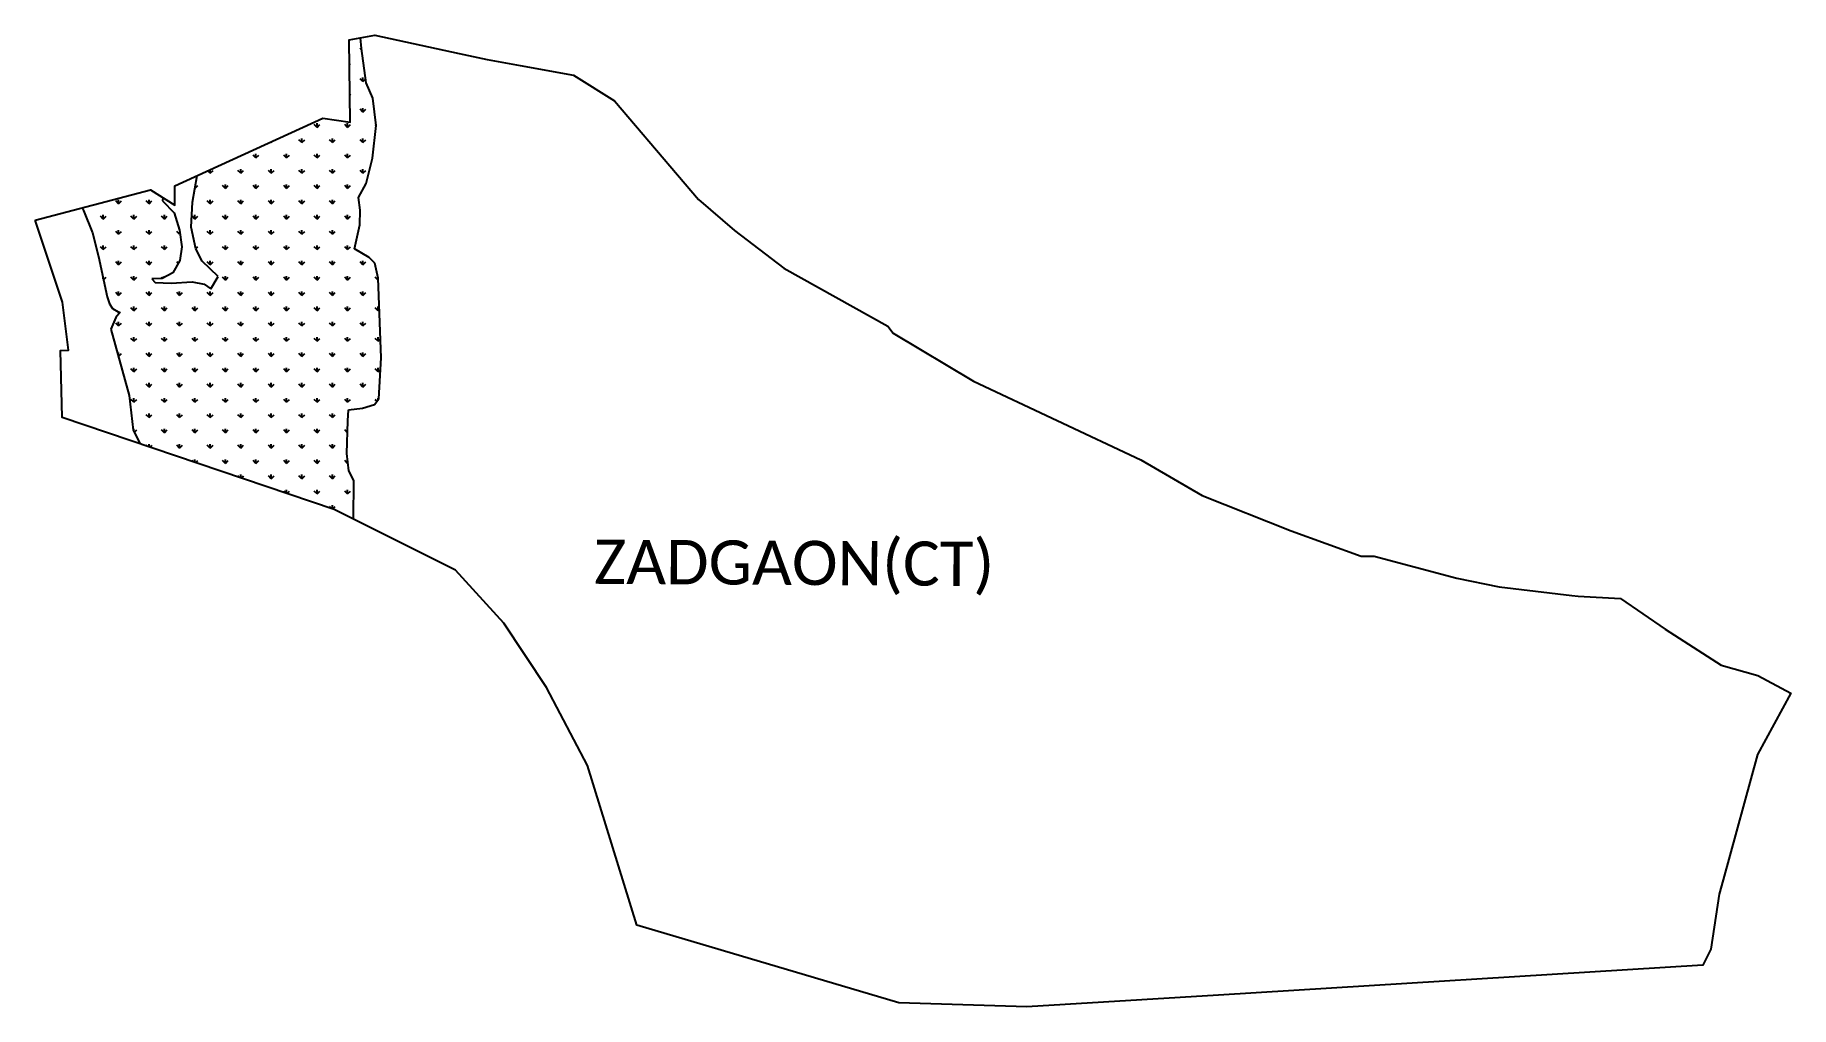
# Model space of a CAD drawing. Header units: metres. Extents: x 317346 to 321476, y 1879798 to 1882083.
import ezdxf

# ---------------------------------------------------------------- set-up
doc = ezdxf.new("R2010")
doc.units = ezdxf.units.M
doc.layers.add('MANGROOVES', color=112, linetype='Continuous')
doc.layers.add('VILLAGE NAME', color=250, linetype='Continuous')
doc.styles.get("Standard").update_dxf_attribs({"font": 'simplex.shx'})

msp = doc.modelspace()

# ---------------------------------------------------------------- linework, layer by layer
at = {"color": 3, "flags": 128}
msp.add_lwpolyline([(317345.5, 1881648.3), (317617.3, 1881719.4), (317674, 1881683.5), (317674.4, 1881729.2), (318022.4, 1881887.9), (318086.3, 1881878.8), (318084, 1882072.6), (318144.8, 1882083.5), (318343, 1882040.1), (318409.2, 1882026.5), (318486.7, 1882012.3), (318612, 1881989.3), (318708.6, 1881929), (318906, 1881697), (318990.8, 1881623.8), (319106.9, 1881535.5), (319351, 1881399.3), (319363.9, 1881382.3), (319552.6, 1881269.7), (319946.3, 1881084.4), (320091, 1881000.8), (320300, 1880917.9), (320464.9, 1880858.5), (320495.4, 1880857.9), (320690, 1880806.8), (320789.2, 1880785.7), (320960.7, 1880765.5), (320975.3, 1880763.8), (321075.1, 1880758.9), (321179.9, 1880686.2), (321311.4, 1880601.7), (321398, 1880577.8), (321475.6, 1880535.8), (321397.4, 1880392.1), (321316.3, 1880097.1), (321307, 1880063.5), (321287.5, 1879933.7), (321268.2, 1879896), (320129.4, 1879826), (319678.6, 1879798.2), (319377.4, 1879808), (318761, 1879990.7), (318644.7, 1880366), (318548.8, 1880549.1), (318448.2, 1880700.4), (318334.5, 1880825.1), (318048.7, 1880968.1), (317408.9, 1881184.4), (317405.4, 1881342), (317424, 1881343), (317409.9, 1881455.6), (317345.5, 1881648.3)], dxfattribs=at)
at = {"layer": 'MANGROOVES'}
for p, q in [((318113.1, 1882052.2), (318110.7, 1882077.4)), ((318124.5, 1881971.5), (318113.1, 1882052.2)), ((318140.3, 1881935.1), (318124.5, 1881971.5)), ((318147.8, 1881870.6), (318140.3, 1881935.1)), ((318139.1, 1881794.1), (318147.8, 1881870.6)), ((318124.4, 1881734.3), (318139.1, 1881794.1)), ((317715.8, 1881690.5), (317726.6, 1881753)), ((318106, 1881701.8), (318124.4, 1881734.3)), ((317456, 1881677.2), (317459.5, 1881670.9)), ((317459.5, 1881670.9), (317480.8, 1881618.8)), ((317645.9, 1881701.2), (317645.2, 1881693.5)), ((317645.2, 1881693.5), (317672.8, 1881665.2)), ((317672.8, 1881665.2), (317684.8, 1881624.9)), ((317712.3, 1881631.5), (317715.8, 1881690.5)), ((318109.8, 1881672.2), (318106, 1881701.8)), ((318109.5, 1881637.3), (318109.8, 1881672.2)), ((317684.8, 1881624.9), (317690.9, 1881585.4)), ((317723.9, 1881581.3), (317712.3, 1881631.5)), ((318096.9, 1881581), (318109.5, 1881637.3)), ((317480.8, 1881618.8), (317494.6, 1881563.2)), ((317690.9, 1881585.4), (317685.9, 1881553.4)), ((317738.6, 1881552), (317723.9, 1881581.3)), ((318131, 1881560.6), (318096.9, 1881581)), ((317494.6, 1881563.2), (317514.9, 1881468.3)), ((317685.9, 1881553.4), (317669.4, 1881524.8)), ((317776, 1881515.8), (317738.6, 1881552)), ((318144.5, 1881547.2), (318131, 1881560.6)), ((318152.7, 1881512), (318144.5, 1881547.2)), ((317644.4, 1881510.9), (317620.4, 1881510.7)), ((317620.4, 1881510.7), (317628.1, 1881501.6)), ((317628.1, 1881501.6), (317665.7, 1881500)), ((317669.4, 1881524.8), (317644.4, 1881510.9)), ((317665.7, 1881500), (317714.6, 1881503)), ((317714.6, 1881503), (317743.3, 1881497.6)), ((317758.6, 1881487.2), (317776, 1881515.8)), ((318159.5, 1881324.4), (318152.7, 1881512)), ((317514.9, 1881468.3), (317520.3, 1881451.9)), ((317743.3, 1881497.6), (317758.6, 1881487.2)), ((317520.3, 1881451.9), (317527.8, 1881440.5)), ((317527.8, 1881440.5), (317541.1, 1881432.5)), ((317535.7, 1881419.2), (317528.6, 1881402.8)), ((317545.5, 1881431.8), (317535.7, 1881419.2)), ((317541.1, 1881432.5), (317545.5, 1881431.8)), ((317528.6, 1881402.8), (317523.9, 1881392.3)), ((317523.9, 1881392.3), (317567, 1881235.9)), ((318154.2, 1881227.9), (318159.5, 1881324.4)), ((317567, 1881235.9), (317576.5, 1881154.6)), ((318115.5, 1881206.3), (318143.7, 1881214.8)), ((318143.7, 1881214.8), (318154.2, 1881227.9)), ((318079.1, 1881099.3), (318080.9, 1881176.5)), ((318080.9, 1881176.5), (318082.3, 1881202.1)), ((318082.3, 1881202.1), (318115.5, 1881206.3)), ((317576.5, 1881154.6), (317593, 1881122.2)), ((318083.8, 1881058.5), (318079.1, 1881099.3)), ((318095.6, 1881036), (318083.8, 1881058.5)), ((318094.2, 1880945.4), (318095.6, 1881036))]:
    msp.add_line(p, q, dxfattribs=at)
at = {"layer": 'MANGROOVES', "linetype": 'Continuous'}
for p, q in [((318113.5, 1882049.2), (318109.9, 1882052.9)), ((318084.7, 1882014.3), (318087.4, 1882017)), ((318116.6, 1881974.3), (318109.9, 1881981)), ((318116.6, 1881974.3), (318116.6, 1881983.8)), ((318116.6, 1881974.3), (318123.2, 1881980.9)), ((318085.6, 1881943.3), (318087.4, 1881945.1)), ((318116.6, 1881902.5), (318116.6, 1881912)), ((318008.8, 1881866.6), (318002.1, 1881873.3)), ((318008.8, 1881866.6), (318008.8, 1881876.1)), ((318008.8, 1881866.6), (318015.6, 1881873.3)), ((318080.7, 1881866.6), (318073.9, 1881873.3)), ((318080.7, 1881866.6), (318080.7, 1881876.1)), ((318080.7, 1881866.6), (318087.4, 1881873.3)), ((318116.6, 1881902.5), (318109.9, 1881909.2)), ((318116.6, 1881902.5), (318123.3, 1881909.2)), ((318147.7, 1881871.4), (318145.8, 1881873.3)), ((317901.1, 1881830.6), (317899.7, 1881832)), ((317901.1, 1881830.6), (317904.6, 1881834.2)), ((317901.1, 1881830.6), (317901.1, 1881832.6)), ((317972.9, 1881830.6), (317966.2, 1881837.4)), ((317972.9, 1881830.6), (317972.9, 1881840.2)), ((317972.9, 1881830.6), (317979.6, 1881837.4)), ((318044.8, 1881830.6), (318038, 1881837.4)), ((318044.8, 1881830.6), (318044.8, 1881840.2)), ((318044.8, 1881830.6), (318051.5, 1881837.4)), ((318116.6, 1881830.6), (318109.9, 1881837.4)), ((318116.6, 1881830.6), (318116.6, 1881840.2)), ((318116.6, 1881830.6), (318123.3, 1881837.4)), ((317865.1, 1881794.7), (317858.4, 1881801.4)), ((317865.1, 1881794.7), (317865.1, 1881804.2)), ((317865.1, 1881794.7), (317871.9, 1881801.4)), ((317937, 1881794.7), (317930.3, 1881801.4)), ((317937, 1881794.7), (317937, 1881804.2)), ((317937, 1881794.7), (317943.7, 1881801.4)), ((318008.8, 1881794.7), (318002.1, 1881801.4)), ((318008.8, 1881794.7), (318008.8, 1881804.2)), ((318008.8, 1881794.7), (318015.6, 1881801.4)), ((318080.7, 1881794.7), (318073.9, 1881801.4)), ((318080.7, 1881794.7), (318080.7, 1881804.2)), ((318080.7, 1881794.7), (318087.4, 1881801.4)), ((317757.4, 1881758.8), (317751.7, 1881764.5)), ((317757.4, 1881758.8), (317757.4, 1881767)), ((317757.4, 1881758.8), (317764.1, 1881765.5)), ((317829.2, 1881758.8), (317822.5, 1881765.5)), ((317829.2, 1881758.8), (317829.2, 1881768.3)), ((317829.2, 1881758.8), (317836, 1881765.5)), ((317901.1, 1881758.8), (317894.3, 1881765.5)), ((317901.1, 1881758.8), (317901.1, 1881768.3)), ((317901.1, 1881758.8), (317907.8, 1881765.5)), ((317972.9, 1881758.8), (317966.2, 1881765.5)), ((317972.9, 1881758.8), (317972.9, 1881768.3)), ((317972.9, 1881758.8), (317979.6, 1881765.5)), ((318044.8, 1881758.8), (318038, 1881765.5)), ((318044.8, 1881758.8), (318044.8, 1881768.3)), ((318044.8, 1881758.8), (318051.5, 1881765.5)), ((318116.6, 1881758.8), (318109.9, 1881765.5)), ((318116.6, 1881758.8), (318116.6, 1881768.3)), ((318116.6, 1881758.8), (318123.3, 1881765.5)), ((317721.5, 1881722.9), (317721.4, 1881722.9)), ((317721.5, 1881722.9), (317728.2, 1881729.6)), ((317721.5, 1881722.9), (317721.5, 1881723.3)), ((317793.3, 1881722.9), (317786.6, 1881729.6)), ((317793.3, 1881722.9), (317793.3, 1881732.4)), ((317793.3, 1881722.9), (317800, 1881729.6)), ((317865.1, 1881722.9), (317858.4, 1881729.6)), ((317865.1, 1881722.9), (317865.1, 1881732.4)), ((317865.1, 1881722.9), (317871.9, 1881729.6)), ((317937, 1881722.9), (317930.3, 1881729.6)), ((317937, 1881722.9), (317937, 1881732.4)), ((317937, 1881722.9), (317943.7, 1881729.6)), ((318008.8, 1881722.9), (318002.1, 1881729.6)), ((318008.8, 1881722.9), (318008.8, 1881732.4)), ((318008.8, 1881722.9), (318015.6, 1881729.6)), ((318080.7, 1881722.9), (318073.9, 1881729.6)), ((318080.7, 1881722.9), (318080.7, 1881732.4)), ((318080.7, 1881722.9), (318087.4, 1881729.6)), ((317541.9, 1881686.9), (317535.1, 1881693.7)), ((317541.9, 1881686.9), (317541.9, 1881696.5)), ((317541.9, 1881686.9), (317548.6, 1881693.7)), ((317613.7, 1881686.9), (317607, 1881693.7)), ((317613.7, 1881686.9), (317613.7, 1881696.5)), ((317613.7, 1881686.9), (317620.4, 1881693.7)), ((317757.4, 1881686.9), (317750.6, 1881693.7)), ((317757.4, 1881686.9), (317757.4, 1881696.5)), ((317757.4, 1881686.9), (317764.1, 1881693.7)), ((317829.2, 1881686.9), (317822.5, 1881693.7)), ((317829.2, 1881686.9), (317829.2, 1881696.5)), ((317829.2, 1881686.9), (317836, 1881693.7)), ((317901.1, 1881686.9), (317894.3, 1881693.7)), ((317901.1, 1881686.9), (317901.1, 1881696.5)), ((317901.1, 1881686.9), (317907.8, 1881693.7)), ((317972.9, 1881686.9), (317966.2, 1881693.7)), ((317972.9, 1881686.9), (317972.9, 1881696.5)), ((317972.9, 1881686.9), (317979.6, 1881693.7)), ((318044.8, 1881686.9), (318038, 1881693.7)), ((318044.8, 1881686.9), (318044.8, 1881696.5)), ((318044.8, 1881686.9), (318051.5, 1881693.7)), ((317505.9, 1881651), (317499.2, 1881657.8)), ((317505.9, 1881651), (317505.9, 1881660.6)), ((317505.9, 1881651), (317512.7, 1881657.8)), ((317541.9, 1881615.1), (317541.9, 1881624.6)), ((317577.8, 1881651), (317571, 1881657.8)), ((317577.8, 1881651), (317577.8, 1881660.6)), ((317577.8, 1881651), (317584.5, 1881657.8)), ((317613.7, 1881615.1), (317613.7, 1881624.6)), ((317649.6, 1881651), (317642.9, 1881657.8)), ((317649.6, 1881651), (317649.6, 1881660.6)), ((317649.6, 1881651), (317656.4, 1881657.8)), ((317721.5, 1881651), (317714.7, 1881657.8)), ((317721.5, 1881651), (317721.5, 1881660.6)), ((317721.5, 1881651), (317728.2, 1881657.8)), ((317757.4, 1881615.1), (317757.4, 1881624.6)), ((317793.3, 1881651), (317786.6, 1881657.8)), ((317793.3, 1881651), (317793.3, 1881660.6)), ((317793.3, 1881651), (317800, 1881657.8)), ((317829.2, 1881615.1), (317829.2, 1881624.6)), ((317865.1, 1881651), (317858.4, 1881657.8)), ((317865.1, 1881651), (317865.1, 1881660.6)), ((317865.1, 1881651), (317871.9, 1881657.8)), ((317901.1, 1881615.1), (317901.1, 1881624.6)), ((317937, 1881651), (317930.3, 1881657.8)), ((317937, 1881651), (317937, 1881660.6)), ((317937, 1881651), (317943.7, 1881657.8)), ((317972.9, 1881615.1), (317972.9, 1881624.6)), ((318008.8, 1881651), (318002.1, 1881657.8)), ((318008.8, 1881651), (318008.8, 1881660.6)), ((318008.8, 1881651), (318015.6, 1881657.8)), ((318044.8, 1881615.1), (318044.8, 1881624.6)), ((318080.7, 1881651), (318073.9, 1881657.8)), ((318080.7, 1881651), (318080.7, 1881660.6)), ((318080.7, 1881651), (318087.4, 1881657.8)), ((317505.9, 1881579.2), (317499.2, 1881585.9)), ((317505.9, 1881579.2), (317505.9, 1881588.7)), ((317505.9, 1881579.2), (317512.7, 1881585.9)), ((317541.9, 1881615.1), (317535.1, 1881621.8)), ((317541.9, 1881615.1), (317548.6, 1881621.8)), ((317577.8, 1881579.2), (317571, 1881585.9)), ((317577.8, 1881579.2), (317577.8, 1881588.7)), ((317577.8, 1881579.2), (317584.5, 1881585.9)), ((317613.7, 1881615.1), (317607, 1881621.8)), ((317613.7, 1881615.1), (317620.4, 1881621.8)), ((317649.6, 1881579.2), (317642.9, 1881585.9)), ((317649.6, 1881579.2), (317649.6, 1881588.7)), ((317649.6, 1881579.2), (317656.4, 1881585.9)), ((317685.5, 1881615.1), (317678.8, 1881621.8)), ((317685.5, 1881615.1), (317685.5, 1881620.2)), ((317685.5, 1881615.1), (317686.2, 1881615.8)), ((317723.8, 1881581.5), (317728.2, 1881585.9)), ((317757.4, 1881615.1), (317750.6, 1881621.8)), ((317757.4, 1881615.1), (317764.1, 1881621.8)), ((317793.3, 1881579.2), (317786.6, 1881585.9)), ((317793.3, 1881579.2), (317793.3, 1881588.7)), ((317793.3, 1881579.2), (317800, 1881585.9)), ((317829.2, 1881615.1), (317822.5, 1881621.8)), ((317829.2, 1881615.1), (317836, 1881621.8)), ((317865.1, 1881579.2), (317858.4, 1881585.9)), ((317865.1, 1881579.2), (317865.1, 1881588.7)), ((317865.1, 1881579.2), (317871.9, 1881585.9)), ((317901.1, 1881615.1), (317894.3, 1881621.8)), ((317901.1, 1881615.1), (317907.8, 1881621.8)), ((317937, 1881579.2), (317930.3, 1881585.9)), ((317937, 1881579.2), (317937, 1881588.7)), ((317937, 1881579.2), (317943.7, 1881585.9)), ((317972.9, 1881615.1), (317966.2, 1881621.8)), ((317972.9, 1881615.1), (317979.6, 1881621.8)), ((318008.8, 1881579.2), (318002.1, 1881585.9)), ((318008.8, 1881579.2), (318008.8, 1881588.7)), ((318008.8, 1881579.2), (318015.6, 1881585.9)), ((318044.8, 1881615.1), (318038, 1881621.8)), ((318044.8, 1881615.1), (318051.5, 1881621.8)), ((318080.7, 1881579.2), (318073.9, 1881585.9)), ((318080.7, 1881579.2), (318080.7, 1881588.7)), ((318080.7, 1881579.2), (318087.4, 1881585.9)), ((317541.9, 1881543.3), (317535.1, 1881550)), ((317541.9, 1881543.3), (317541.9, 1881552.8)), ((317541.9, 1881543.3), (317548.6, 1881550)), ((317613.7, 1881543.3), (317607, 1881550)), ((317613.7, 1881543.3), (317613.7, 1881552.8)), ((317613.7, 1881543.3), (317620.4, 1881550)), ((317682.1, 1881546.7), (317678.8, 1881550)), ((317685.5, 1881552.7), (317685.5, 1881552.8)), ((317757.4, 1881543.3), (317750.6, 1881550)), ((317757.4, 1881543.3), (317757.4, 1881552.8)), ((317757.4, 1881543.3), (317764.1, 1881550)), ((317829.2, 1881543.3), (317822.5, 1881550)), ((317829.2, 1881543.3), (317829.2, 1881552.8)), ((317829.2, 1881543.3), (317836, 1881550)), ((317901.1, 1881543.3), (317894.3, 1881550)), ((317901.1, 1881543.3), (317901.1, 1881552.8)), ((317901.1, 1881543.3), (317907.8, 1881550)), ((317972.9, 1881543.3), (317966.2, 1881550)), ((317972.9, 1881543.3), (317972.9, 1881552.8)), ((317972.9, 1881543.3), (317979.6, 1881550)), ((318044.8, 1881543.3), (318038, 1881550)), ((318044.8, 1881543.3), (318044.8, 1881552.8)), ((318044.8, 1881543.3), (318051.5, 1881550)), ((318116.6, 1881543.3), (318109.9, 1881550)), ((318116.6, 1881543.3), (318116.6, 1881552.8)), ((318116.6, 1881543.3), (318123.3, 1881550)), ((317505.9, 1881510.2), (317505.9, 1881516.9)), ((317506.4, 1881507.8), (317512.7, 1881514.1)), ((317577.8, 1881507.3), (317571, 1881514.1)), ((317577.8, 1881507.3), (317577.8, 1881516.9)), ((317577.8, 1881507.3), (317584.5, 1881514.1)), ((317645.5, 1881511.5), (317642.9, 1881514.1)), ((317649.6, 1881513.8), (317649.6, 1881516.9)), ((317793.3, 1881507.3), (317786.6, 1881514.1)), ((317793.3, 1881507.3), (317793.3, 1881516.9)), ((317793.3, 1881507.3), (317800, 1881514.1)), ((317865.1, 1881507.3), (317858.4, 1881514.1)), ((317865.1, 1881507.3), (317865.1, 1881516.9)), ((317865.1, 1881507.3), (317871.9, 1881514.1)), ((317937, 1881507.3), (317930.3, 1881514.1)), ((317937, 1881507.3), (317937, 1881516.9)), ((317937, 1881507.3), (317943.7, 1881514.1)), ((318008.8, 1881507.3), (318002.1, 1881514.1)), ((318008.8, 1881507.3), (318008.8, 1881516.9)), ((318008.8, 1881507.3), (318015.6, 1881514.1)), ((318080.7, 1881507.3), (318073.9, 1881514.1)), ((318080.7, 1881507.3), (318080.7, 1881516.9)), ((318080.7, 1881507.3), (318087.4, 1881514.1)), ((318152.5, 1881507.3), (318145.8, 1881514.1)), ((318152.5, 1881507.3), (318152.5, 1881513)), ((318152.5, 1881507.3), (318152.9, 1881507.7)), ((317541.9, 1881471.4), (317535.1, 1881478.2)), ((317541.9, 1881471.4), (317541.9, 1881480.9)), ((317541.9, 1881471.4), (317548.6, 1881478.2)), ((317613.7, 1881471.4), (317607, 1881478.2)), ((317613.7, 1881471.4), (317613.7, 1881480.9)), ((317613.7, 1881471.4), (317620.4, 1881478.2)), ((317685.5, 1881471.4), (317678.8, 1881478.2)), ((317685.5, 1881471.4), (317685.5, 1881480.9)), ((317685.5, 1881471.4), (317692.3, 1881478.2)), ((317757.4, 1881471.4), (317750.6, 1881478.2)), ((317757.4, 1881471.4), (317757.4, 1881480.9)), ((317757.4, 1881471.4), (317764.1, 1881478.2)), ((317829.2, 1881471.4), (317822.5, 1881478.2)), ((317829.2, 1881471.4), (317829.2, 1881480.9)), ((317829.2, 1881471.4), (317836, 1881478.2)), ((317901.1, 1881471.4), (317894.3, 1881478.2)), ((317901.1, 1881471.4), (317901.1, 1881480.9)), ((317901.1, 1881471.4), (317907.8, 1881478.2)), ((317972.9, 1881471.4), (317966.2, 1881478.2)), ((317972.9, 1881471.4), (317972.9, 1881480.9)), ((317972.9, 1881471.4), (317979.6, 1881478.2)), ((318044.8, 1881471.4), (318038, 1881478.2)), ((318044.8, 1881471.4), (318044.8, 1881480.9)), ((318044.8, 1881471.4), (318051.5, 1881478.2)), ((318116.6, 1881471.4), (318109.9, 1881478.2)), ((318116.6, 1881471.4), (318116.6, 1881480.9)), ((318116.6, 1881471.4), (318123.3, 1881478.2)), ((317577.8, 1881435.5), (317571, 1881442.2)), ((317577.8, 1881435.5), (317577.8, 1881445)), ((317577.8, 1881435.5), (317584.5, 1881442.2)), ((317649.6, 1881435.5), (317642.9, 1881442.2)), ((317649.6, 1881435.5), (317649.6, 1881445)), ((317649.6, 1881435.5), (317656.4, 1881442.2)), ((317721.5, 1881435.5), (317714.7, 1881442.2)), ((317721.5, 1881435.5), (317721.5, 1881445)), ((317721.5, 1881435.5), (317728.2, 1881442.2)), ((317793.3, 1881435.5), (317786.6, 1881442.2)), ((317793.3, 1881435.5), (317793.3, 1881445)), ((317793.3, 1881435.5), (317800, 1881442.2)), ((317865.1, 1881435.5), (317858.4, 1881442.2)), ((317865.1, 1881435.5), (317865.1, 1881445)), ((317865.1, 1881435.5), (317871.9, 1881442.2)), ((317937, 1881435.5), (317930.3, 1881442.2)), ((317937, 1881435.5), (317937, 1881445)), ((317937, 1881435.5), (317943.7, 1881442.2)), ((318008.8, 1881435.5), (318002.1, 1881442.2)), ((318008.8, 1881435.5), (318008.8, 1881445)), ((318008.8, 1881435.5), (318015.6, 1881442.2)), ((318080.7, 1881435.5), (318073.9, 1881442.2)), ((318080.7, 1881435.5), (318080.7, 1881445)), ((318080.7, 1881435.5), (318087.4, 1881442.2)), ((318152.5, 1881435.5), (318145.8, 1881442.2)), ((318152.5, 1881435.5), (318152.5, 1881445)), ((318152.5, 1881435.5), (318155.4, 1881438.4)), ((317541.9, 1881399.6), (317535.1, 1881406.3)), ((317541.9, 1881399.6), (317541.9, 1881409.1)), ((317541.9, 1881399.6), (317548.6, 1881406.3)), ((317613.7, 1881399.6), (317607, 1881406.3)), ((317613.7, 1881399.6), (317613.7, 1881409.1)), ((317613.7, 1881399.6), (317620.4, 1881406.3)), ((317685.5, 1881399.6), (317678.8, 1881406.3)), ((317685.5, 1881399.6), (317685.5, 1881409.1)), ((317685.5, 1881399.6), (317692.3, 1881406.3)), ((317757.4, 1881399.6), (317750.6, 1881406.3)), ((317757.4, 1881399.6), (317757.4, 1881409.1)), ((317757.4, 1881399.6), (317764.1, 1881406.3)), ((317829.2, 1881399.6), (317822.5, 1881406.3)), ((317829.2, 1881399.6), (317829.2, 1881409.1)), ((317829.2, 1881399.6), (317836, 1881406.3)), ((317901.1, 1881399.6), (317894.3, 1881406.3)), ((317901.1, 1881399.6), (317901.1, 1881409.1)), ((317901.1, 1881399.6), (317907.8, 1881406.3)), ((317972.9, 1881399.6), (317966.2, 1881406.3)), ((317972.9, 1881399.6), (317972.9, 1881409.1)), ((317972.9, 1881399.6), (317979.6, 1881406.3)), ((318044.8, 1881399.6), (318038, 1881406.3)), ((318044.8, 1881399.6), (318044.8, 1881409.1)), ((318044.8, 1881399.6), (318051.5, 1881406.3)), ((318116.6, 1881399.6), (318109.9, 1881406.3)), ((318116.6, 1881399.6), (318116.6, 1881409.1)), ((318116.6, 1881399.6), (318123.3, 1881406.3)), ((317541.9, 1881327.7), (317541.9, 1881337.3)), ((317541.9, 1881327.7), (317548.6, 1881334.5)), ((317577.8, 1881363.7), (317571, 1881370.4)), ((317577.8, 1881363.7), (317577.8, 1881373.2)), ((317577.8, 1881363.7), (317584.5, 1881370.4)), ((317613.7, 1881327.7), (317607, 1881334.5)), ((317613.7, 1881327.7), (317613.7, 1881337.3)), ((317613.7, 1881327.7), (317620.4, 1881334.5)), ((317649.6, 1881363.7), (317642.9, 1881370.4)), ((317649.6, 1881363.7), (317649.6, 1881373.2)), ((317649.6, 1881363.7), (317656.4, 1881370.4)), ((317685.5, 1881327.7), (317678.8, 1881334.5)), ((317685.5, 1881327.7), (317685.5, 1881337.3)), ((317685.5, 1881327.7), (317692.3, 1881334.5)), ((317721.5, 1881363.7), (317714.7, 1881370.4)), ((317721.5, 1881363.7), (317721.5, 1881373.2)), ((317721.5, 1881363.7), (317728.2, 1881370.4)), ((317757.4, 1881327.7), (317750.6, 1881334.5)), ((317757.4, 1881327.7), (317757.4, 1881337.3)), ((317757.4, 1881327.7), (317764.1, 1881334.5)), ((317793.3, 1881363.7), (317786.6, 1881370.4)), ((317793.3, 1881363.7), (317793.3, 1881373.2)), ((317793.3, 1881363.7), (317800, 1881370.4)), ((317829.2, 1881327.7), (317822.5, 1881334.5)), ((317829.2, 1881327.7), (317829.2, 1881337.3)), ((317829.2, 1881327.7), (317836, 1881334.5)), ((317865.1, 1881363.7), (317858.4, 1881370.4)), ((317865.1, 1881363.7), (317865.1, 1881373.2)), ((317865.1, 1881363.7), (317871.9, 1881370.4)), ((317901.1, 1881327.7), (317894.3, 1881334.5)), ((317901.1, 1881327.7), (317901.1, 1881337.3)), ((317901.1, 1881327.7), (317907.8, 1881334.5)), ((317937, 1881363.7), (317930.3, 1881370.4)), ((317937, 1881363.7), (317937, 1881373.2)), ((317937, 1881363.7), (317943.7, 1881370.4)), ((317972.9, 1881327.7), (317966.2, 1881334.5)), ((317972.9, 1881327.7), (317972.9, 1881337.3)), ((317972.9, 1881327.7), (317979.6, 1881334.5)), ((318008.8, 1881363.7), (318002.1, 1881370.4)), ((318008.8, 1881363.7), (318008.8, 1881373.2)), ((318008.8, 1881363.7), (318015.6, 1881370.4)), ((318044.8, 1881327.7), (318038, 1881334.5)), ((318044.8, 1881327.7), (318044.8, 1881337.3)), ((318044.8, 1881327.7), (318051.5, 1881334.5)), ((318080.7, 1881363.7), (318073.9, 1881370.4)), ((318080.7, 1881363.7), (318080.7, 1881373.2)), ((318080.7, 1881363.7), (318087.4, 1881370.4)), ((318116.6, 1881327.7), (318109.9, 1881334.5)), ((318116.6, 1881327.7), (318116.6, 1881337.3)), ((318116.6, 1881327.7), (318123.3, 1881334.5)), ((318152.5, 1881363.7), (318145.8, 1881370.4)), ((318152.5, 1881363.7), (318152.5, 1881373.2)), ((318152.5, 1881363.7), (318157.9, 1881369.1)), ((317541.9, 1881327.7), (317541.6, 1881328)), ((317577.8, 1881291.8), (317571, 1881298.6)), ((317577.8, 1881291.8), (317577.8, 1881301.3)), ((317577.8, 1881291.8), (317584.5, 1881298.6)), ((317649.6, 1881291.8), (317642.9, 1881298.6)), ((317649.6, 1881291.8), (317649.6, 1881301.3)), ((317649.6, 1881291.8), (317656.4, 1881298.6)), ((317721.5, 1881291.8), (317714.7, 1881298.6)), ((317721.5, 1881291.8), (317721.5, 1881301.3)), ((317721.5, 1881291.8), (317728.2, 1881298.6)), ((317793.3, 1881291.8), (317786.6, 1881298.6)), ((317793.3, 1881291.8), (317793.3, 1881301.3)), ((317793.3, 1881291.8), (317800, 1881298.6)), ((317865.1, 1881291.8), (317858.4, 1881298.6)), ((317865.1, 1881291.8), (317865.1, 1881301.3)), ((317865.1, 1881291.8), (317871.9, 1881298.6)), ((317937, 1881291.8), (317930.3, 1881298.6)), ((317937, 1881291.8), (317937, 1881301.3)), ((317937, 1881291.8), (317943.7, 1881298.6)), ((318008.8, 1881291.8), (318002.1, 1881298.6)), ((318008.8, 1881291.8), (318008.8, 1881301.3)), ((318008.8, 1881291.8), (318015.6, 1881298.6)), ((318080.7, 1881291.8), (318073.9, 1881298.6)), ((318080.7, 1881291.8), (318080.7, 1881301.3)), ((318080.7, 1881291.8), (318087.4, 1881298.6)), ((318152.5, 1881291.8), (318145.8, 1881298.6)), ((318152.5, 1881291.8), (318152.5, 1881301.3)), ((318152.5, 1881291.8), (318158, 1881297.3)), ((317613.7, 1881255.9), (317607, 1881262.6)), ((317613.7, 1881255.9), (317613.7, 1881265.4)), ((317613.7, 1881255.9), (317620.4, 1881262.6)), ((317685.5, 1881255.9), (317678.8, 1881262.6)), ((317685.5, 1881255.9), (317685.5, 1881265.4)), ((317685.5, 1881255.9), (317692.3, 1881262.6)), ((317757.4, 1881255.9), (317750.6, 1881262.6)), ((317757.4, 1881255.9), (317757.4, 1881265.4)), ((317757.4, 1881255.9), (317764.1, 1881262.6)), ((317829.2, 1881255.9), (317822.5, 1881262.6)), ((317829.2, 1881255.9), (317829.2, 1881265.4)), ((317829.2, 1881255.9), (317836, 1881262.6)), ((317901.1, 1881255.9), (317894.3, 1881262.6)), ((317901.1, 1881255.9), (317901.1, 1881265.4)), ((317901.1, 1881255.9), (317907.8, 1881262.6)), ((317972.9, 1881255.9), (317966.2, 1881262.6)), ((317972.9, 1881255.9), (317972.9, 1881265.4)), ((317972.9, 1881255.9), (317979.6, 1881262.6)), ((318044.8, 1881255.9), (318038, 1881262.6)), ((318044.8, 1881255.9), (318044.8, 1881265.4)), ((318044.8, 1881255.9), (318051.5, 1881262.6)), ((318116.6, 1881255.9), (318109.9, 1881262.6)), ((318116.6, 1881255.9), (318116.6, 1881265.4)), ((318116.6, 1881255.9), (318123.3, 1881262.6)), ((317577.8, 1881220), (317571, 1881226.7)), ((317577.8, 1881220), (317577.8, 1881229.5)), ((317577.8, 1881220), (317584.5, 1881226.7)), ((317649.6, 1881220), (317642.9, 1881226.7)), ((317649.6, 1881220), (317649.6, 1881229.5)), ((317649.6, 1881220), (317656.4, 1881226.7)), ((317721.5, 1881220), (317714.7, 1881226.7)), ((317721.5, 1881220), (317721.5, 1881229.5)), ((317721.5, 1881220), (317728.2, 1881226.7)), ((317793.3, 1881220), (317786.6, 1881226.7)), ((317793.3, 1881220), (317793.3, 1881229.5)), ((317793.3, 1881220), (317800, 1881226.7)), ((317865.1, 1881220), (317858.4, 1881226.7)), ((317865.1, 1881220), (317865.1, 1881229.5)), ((317865.1, 1881220), (317871.9, 1881226.7)), ((317937, 1881220), (317930.3, 1881226.7)), ((317937, 1881220), (317937, 1881229.5)), ((317937, 1881220), (317943.7, 1881226.7)), ((318008.8, 1881220), (318002.1, 1881226.7)), ((318008.8, 1881220), (318008.8, 1881229.5)), ((318008.8, 1881220), (318015.6, 1881226.7)), ((318080.7, 1881220), (318073.9, 1881226.7)), ((318080.7, 1881220), (318080.7, 1881229.5)), ((318080.7, 1881220), (318087.4, 1881226.7)), ((318149.9, 1881222.6), (318145.8, 1881226.7)), ((318152.5, 1881225.8), (318152.5, 1881229.5)), ((317613.7, 1881184.1), (317607, 1881190.8)), ((317613.7, 1881184.1), (317613.7, 1881193.6)), ((317613.7, 1881184.1), (317620.4, 1881190.8)), ((317685.5, 1881184.1), (317678.8, 1881190.8)), ((317685.5, 1881184.1), (317685.5, 1881193.6)), ((317685.5, 1881184.1), (317692.3, 1881190.8)), ((317757.4, 1881184.1), (317750.6, 1881190.8)), ((317757.4, 1881184.1), (317757.4, 1881193.6)), ((317757.4, 1881184.1), (317764.1, 1881190.8)), ((317829.2, 1881184.1), (317822.5, 1881190.8)), ((317829.2, 1881184.1), (317829.2, 1881193.6)), ((317829.2, 1881184.1), (317836, 1881190.8)), ((317901.1, 1881184.1), (317894.3, 1881190.8)), ((317901.1, 1881184.1), (317901.1, 1881193.6)), ((317901.1, 1881184.1), (317907.8, 1881190.8)), ((317972.9, 1881184.1), (317966.2, 1881190.8)), ((317972.9, 1881184.1), (317972.9, 1881193.6)), ((317972.9, 1881184.1), (317979.6, 1881190.8)), ((318044.8, 1881184.1), (318038, 1881190.8)), ((318044.8, 1881184.1), (318044.8, 1881193.6)), ((318044.8, 1881184.1), (318051.5, 1881190.8)), ((317577.8, 1881152), (317577.8, 1881157.7)), ((317579.1, 1881149.5), (317584.5, 1881154.9)), ((317649.6, 1881148.1), (317642.9, 1881154.9)), ((317649.6, 1881148.1), (317649.6, 1881157.7)), ((317649.6, 1881148.1), (317656.4, 1881154.9)), ((317721.5, 1881148.1), (317714.7, 1881154.9)), ((317721.5, 1881148.1), (317721.5, 1881157.7)), ((317721.5, 1881148.1), (317728.2, 1881154.9)), ((317793.3, 1881148.1), (317786.6, 1881154.9)), ((317793.3, 1881148.1), (317793.3, 1881157.7)), ((317793.3, 1881148.1), (317800, 1881154.9)), ((317865.1, 1881148.1), (317858.4, 1881154.9)), ((317865.1, 1881148.1), (317865.1, 1881157.7)), ((317865.1, 1881148.1), (317871.9, 1881154.9)), ((317937, 1881148.1), (317930.3, 1881154.9)), ((317937, 1881148.1), (317937, 1881157.7)), ((317937, 1881148.1), (317943.7, 1881154.9)), ((318008.8, 1881148.1), (318002.1, 1881154.9)), ((318008.8, 1881148.1), (318008.8, 1881157.7)), ((318008.8, 1881148.1), (318015.6, 1881154.9)), ((318080.3, 1881148.5), (318073.9, 1881154.9)), ((317609.2, 1881116.7), (317607, 1881118.9)), ((317613.7, 1881115.2), (317613.7, 1881121.7)), ((317615.9, 1881114.4), (317620.4, 1881118.9)), ((317685.5, 1881112.2), (317678.8, 1881118.9)), ((317685.5, 1881112.2), (317685.5, 1881121.7)), ((317685.5, 1881112.2), (317692.3, 1881118.9)), ((317721.5, 1881078.7), (317721.5, 1881085.8)), ((317757.4, 1881112.2), (317750.6, 1881118.9)), ((317757.4, 1881112.2), (317757.4, 1881121.7)), ((317757.4, 1881112.2), (317764.1, 1881118.9)), ((317793.3, 1881076.3), (317793.3, 1881085.8)), ((317829.2, 1881112.2), (317822.5, 1881118.9)), ((317829.2, 1881112.2), (317829.2, 1881121.7)), ((317829.2, 1881112.2), (317836, 1881118.9)), ((317865.1, 1881076.3), (317865.1, 1881085.8)), ((317901.1, 1881112.2), (317894.3, 1881118.9)), ((317901.1, 1881112.2), (317901.1, 1881121.7)), ((317901.1, 1881112.2), (317907.8, 1881118.9)), ((317937, 1881076.3), (317937, 1881085.8)), ((317972.9, 1881112.2), (317966.2, 1881118.9)), ((317972.9, 1881112.2), (317972.9, 1881121.7)), ((317972.9, 1881112.2), (317979.6, 1881118.9)), ((318008.8, 1881076.3), (318008.8, 1881085.8)), ((318044.8, 1881112.2), (318038, 1881118.9)), ((318044.8, 1881112.2), (318044.8, 1881121.7)), ((318044.8, 1881112.2), (318051.5, 1881118.9)), ((318080.7, 1881076.3), (318080.7, 1881085.7)), ((317717.8, 1881080), (317714.7, 1881083)), ((317723.3, 1881078.1), (317728.2, 1881083)), ((317793.3, 1881076.3), (317786.6, 1881083)), ((317793.3, 1881076.3), (317800, 1881083)), ((317826.3, 1881043.3), (317822.5, 1881047.1)), ((317829.2, 1881042.3), (317829.2, 1881049.9)), ((317830.7, 1881041.8), (317836, 1881047.1)), ((317865.1, 1881076.3), (317858.4, 1881083)), ((317865.1, 1881076.3), (317871.9, 1881083)), ((317901.1, 1881040.4), (317894.3, 1881047.1)), ((317901.1, 1881040.4), (317901.1, 1881049.9)), ((317901.1, 1881040.4), (317907.8, 1881047.1)), ((317937, 1881076.3), (317930.3, 1881083)), ((317937, 1881076.3), (317943.7, 1881083)), ((317972.9, 1881040.4), (317966.2, 1881047.1)), ((317972.9, 1881040.4), (317972.9, 1881049.9)), ((317972.9, 1881040.4), (317979.6, 1881047.1)), ((318008.8, 1881076.3), (318002.1, 1881083)), ((318008.8, 1881076.3), (318015.6, 1881083)), ((318044.8, 1881040.4), (318038, 1881047.1)), ((318044.8, 1881040.4), (318044.8, 1881049.9)), ((318044.8, 1881040.4), (318051.5, 1881047.1)), ((318080.7, 1881076.3), (318073.9, 1881083)), ((318080.7, 1881076.3), (318081.6, 1881077.3)), ((317934.8, 1881006.6), (317930.3, 1881011.2)), ((317937, 1881005.9), (317937, 1881014)), ((317938.1, 1881005.5), (317943.7, 1881011.2)), ((318008.8, 1881004.4), (318002.1, 1881011.2)), ((318008.8, 1881004.4), (318008.8, 1881014)), ((318008.8, 1881004.4), (318015.6, 1881011.2)), ((318080.7, 1881004.4), (318073.9, 1881011.2)), ((318080.7, 1881004.4), (318080.7, 1881014)), ((318080.7, 1881004.4), (318087.4, 1881011.2)), ((318043.3, 1880969.9), (318038, 1880975.3)), ((318044.8, 1880969.5), (318044.8, 1880978.1)), ((318045.5, 1880969.2), (318051.5, 1880975.3))]:
    msp.add_line(p, q, dxfattribs=at)

# ---------------------------------------------------------------- texts
at = {"layer": 'VILLAGE NAME', "insert": (318660.5, 1880897.2), "char_height": 104.042, "attachment_point": 1, "rotation": 359.6762}
msp.add_mtext_dynamic_manual_height_columns('{\\fCalibri|b0|i0|c0|p34;ZADGAON(CT)} ', width=1732.91, gutter_width=520.2, heights=[0], dxfattribs=at)

doc.saveas('drawing.dxf')
